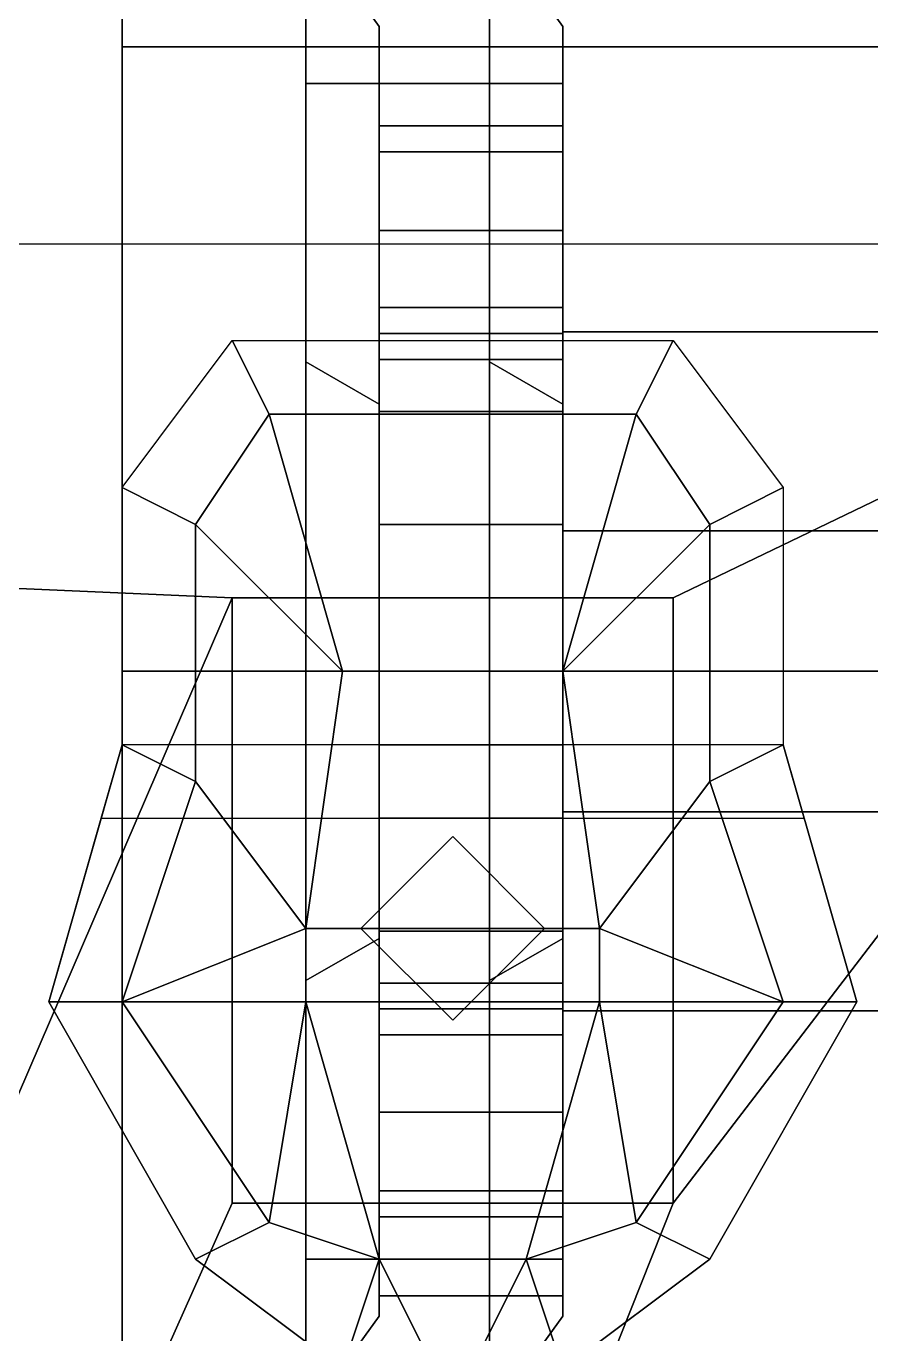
# Model space of a CAD drawing. Header units: millimetres. Extents: x -1.27 to 1.27, y -3.16 to 6.57.
# Drawn here: x 0.8839 to 1.1139, y 1.8296 to 2.1856 of the extents above; entities that cross this region are included whole.
import ezdxf

# ---------------------------------------------------------------- set-up
doc = ezdxf.new("R2010")
doc.units = ezdxf.units.MM
for name, color, linetype in [('berge_base', 4, 'Continuous'), ('fenders', 6, 'Continuous'), ('tracks', 3, 'Continuous'), ('wheels', 2, 'Continuous')]:
    doc.layers.add(name, color=color, linetype=linetype)

msp = doc.modelspace()

# ---------------------------------------------------------------- linework, layer by layer
for points in [[(0.7, -0.47, 1.84), (0.7, 0.96, 1.84), (1.26, 2.1263, 1.17), (1.26, -0.53, 1.17)], [(0.94, 2.1, 1.44), (0.95, 2.08, 1.48), (0.93, 2.05, 1.48), (0.91, 2.06, 1.44)], [(1.06, 2.1, 1.44), (1.05, 2.08, 1.48), (0.95, 2.08, 1.48), (0.94, 2.1, 1.44)], [(1.09, 2.06, 1.44), (1.07, 2.05, 1.48), (1.05, 2.08, 1.48), (1.06, 2.1, 1.44)], [(0.95, 2.08, 1.48), (0.97, 2.01, 1.5), (0.97, 2.01, 1.5), (0.93, 2.05, 1.48)], [(1.05, 2.08, 1.48), (1.03, 2.01, 1.5), (0.97, 2.01, 1.5), (0.95, 2.08, 1.48)], [(1.07, 2.05, 1.48), (1.03, 2.01, 1.5), (1.03, 2.01, 1.5), (1.05, 2.08, 1.48)], [(0.91, 2.06, 1.44), (0.93, 2.05, 1.48), (0.93, 1.98, 1.48), (0.91, 1.99, 1.44)], [(1.09, 1.99, 1.44), (1.07, 1.98, 1.48), (1.07, 2.05, 1.48), (1.09, 2.06, 1.44)], [(0.93, 2.05, 1.48), (0.97, 2.01, 1.5), (0.96, 1.94, 1.5), (0.93, 1.98, 1.48)], [(1.07, 1.98, 1.48), (1.04, 1.94, 1.5), (1.03, 2.01, 1.5), (1.07, 2.05, 1.48)], [(0.94, 2.03, 1.32), (0.94, 1.86519, 1.32), (1.06, 1.86519, 1.32), (1.06, 2.03, 1.32)], [(1.06, 2.03, 1.32), (1.06, 2.03, 1.22532), (0.94, 2.03, 1.22532), (0.94, 2.03, 1.32)], [(0.94, 2.03, 1.32), (0.94, 2.03, 1.22532), (0.94, 1.86519, 1.32)], [(1.06, 2.03, 1.32), (1.06, 1.86519, 1.32), (1.06, 1.86519, 1.32), (1.06, 2.03, 1.22532)], [(0.96, 1.94, 1.5), (0.97, 2.01, 1.5), (1.03, 2.01, 1.5), (1.04, 1.94, 1.5)], [(0.91, 1.99, 1.44), (0.93, 1.98, 1.48), (0.91, 1.92, 1.48), (0.89, 1.92, 1.44)], [(0.90429, 1.97, 1.41), (0.91, 1.99, 1.44), (0.89, 1.92, 1.44), (0.89, 1.92, 1.41)], [(1.09571, 1.97, 1.41), (1.09, 1.99, 1.44), (0.91, 1.99, 1.44), (0.90429, 1.97, 1.41)], [(1.11, 1.92, 1.44), (1.09, 1.92, 1.48), (1.07, 1.98, 1.48), (1.09, 1.99, 1.44)], [(1.11, 1.92, 1.41), (1.11, 1.92, 1.44), (1.09, 1.99, 1.44), (1.09571, 1.97, 1.41)], [(0.93, 1.98, 1.48), (0.96, 1.94, 1.5), (0.91, 1.92, 1.48)], [(1.09, 1.92, 1.48), (1.09, 1.92, 1.48), (1.04, 1.94, 1.5), (1.07, 1.98, 1.48)], [(1, 1.965, 1.32), (0.975, 1.94, 1.32), (0.975, 1.94, 1.41), (1, 1.965, 1.41)], [(1.025, 1.94, 1.32), (1, 1.965, 1.32), (1, 1.965, 1.41), (1.025, 1.94, 1.41)], [(0.96, 1.94, 1.5), (0.96, 1.92, 1.5), (0.91, 1.92, 1.48)], [(1.04, 1.94, 1.5), (1.04, 1.92, 1.5), (0.96, 1.92, 1.5), (0.96, 1.94, 1.5)], [(0.975, 1.94, 1.32), (1, 1.915, 1.32), (1, 1.915, 1.41), (0.975, 1.94, 1.41)], [(1, 1.915, 1.32), (1.025, 1.94, 1.32), (1.025, 1.94, 1.41), (1, 1.915, 1.41)], [(1.09, 1.92, 1.48), (1.09, 1.92, 1.48), (1.04, 1.92, 1.5), (1.04, 1.94, 1.5)], [(0.89, 1.92, 1.44), (0.91, 1.92, 1.48), (0.95, 1.86, 1.48), (0.93, 1.85, 1.44)], [(0.89, 1.92, 1.41), (0.89, 1.92, 1.44), (0.93, 1.85, 1.44), (0.93, 1.85, 1.41)], [(0.95, 1.86, 1.48), (0.95, 1.86, 1.48), (0.91, 1.92, 1.48), (0.96, 1.92, 1.5)], [(0.98, 1.85, 1.48), (0.98, 1.85, 1.48), (0.95, 1.86, 1.48), (0.96, 1.92, 1.5)], [(0.98, 1.85, 1.48), (0.96, 1.92, 1.5), (1.04, 1.92, 1.5), (1.02, 1.85, 1.48)], [(1.05, 1.86, 1.48), (1.05, 1.86, 1.48), (1.02, 1.85, 1.48), (1.04, 1.92, 1.5)], [(1.09, 1.92, 1.48), (1.09, 1.92, 1.48), (1.05, 1.86, 1.48), (1.04, 1.92, 1.5)], [(1.07, 1.85, 1.44), (1.05, 1.86, 1.48), (1.09, 1.92, 1.48), (1.11, 1.92, 1.44)], [(1.07, 1.85, 1.41), (1.07, 1.85, 1.44), (1.11, 1.92, 1.44), (1.11, 1.92, 1.41)], [(0.93, 1.85, 1.44), (0.95, 1.86, 1.48), (0.98, 1.85, 1.48), (0.97, 1.82, 1.44)], [(1.03, 1.82, 1.44), (1.02, 1.85, 1.48), (1.05, 1.86, 1.48), (1.07, 1.85, 1.44)], [(0.93, 1.85, 1.41), (0.93, 1.85, 1.44), (0.97, 1.82, 1.44), (0.97, 1.82, 1.41)], [(0.97, 1.82, 1.44), (0.98, 1.85, 1.48), (0.98, 1.85, 1.48), (1, 1.81, 1.44)], [(0.98, 1.85, 1.48), (1.02, 1.85, 1.48), (1.02, 1.85, 1.48), (1, 1.81, 1.44)], [(1, 1.81, 1.44), (1.02, 1.85, 1.48), (1.02, 1.85, 1.48), (1.03, 1.82, 1.44)], [(1.03, 1.82, 1.41), (1.03, 1.82, 1.44), (1.07, 1.85, 1.44), (1.07, 1.85, 1.41)]]:
    msp.add_3dface(points)
at = {"layer": 'berge_base'}
for points in [[(-1.26, 2.1263, 1.17), (0.94, 2.03, 1.22532), (1.06, 2.03, 1.22532), (1.26, 2.1263, 1.17)], [(-1.26, 2.1263, 1.17), (0.32, 1.38, 1.59872), (0.66, 1.38, 1.59872), (0.94, 2.03, 1.22532)], [(1.06, 1.86519, 1.32), (0.7, 0.96, 1.84), (1.26, 2.1263, 1.17)], [(1.06, 2.03, 1.22532), (1.06, 1.86519, 1.32), (1.26, 2.1263, 1.17)], [(0.94, 2.03, 1.22532), (0.66, 1.38, 1.59872), (0.66, 1.23852, 1.68), (0.94, 1.86519, 1.32)], [(0.94, 1.86519, 1.32), (0.66, 1.23852, 1.68), (0.7, 0.96, 1.84), (1.06, 1.86519, 1.32)]]:
    msp.add_3dface(points, dxfattribs=at)
at = {"layer": 'fenders'}
msp.add_3dface([(0.86, 2.1263, 1.17), (0.86, 2.4563, 1.13), (1.26, 2.4563, 1.13), (1.26, 2.1263, 1.17)], dxfattribs=at)
at = {"layer": 'tracks'}
for points in [[(0.91, 2.32, 0.59), (0.91, 2.22, 0.47), (0.91, 2.18, 0.48), (0.91, 2.28, 0.6)], [(0.91, 2.18, 1.02), (0.91, 2.2, 1.05), (0.91, 2.32, 0.91), (0.91, 2.28, 0.9)], [(0.91, 2.28, 0.6), (0.91, 2.18, 0.48), (1.25, 2.18, 0.48), (1.25, 2.28, 0.6)], [(1.25, 2.28, 0.9), (1.25, 2.18, 1.02), (0.91, 2.18, 1.02), (0.91, 2.28, 0.9)], [(0.91, 2.22, 0.47), (0.91, 1.47), (0.91, 1.45, 0.03), (0.91, 2.18, 0.48)], [(1.25, 2.22, 0.47), (1.25, 1.47), (0.91, 1.47), (0.91, 2.22, 0.47)], [(0.91, 2.01, 1.06), (0.91, 2.01, 1.09), (0.91, 2.2, 1.05), (0.91, 2.18, 1.02)], [(0.91, 2.2, 1.05), (0.91, 2.01, 1.09), (1.25, 2.01, 1.09), (1.25, 2.2, 1.05)], [(0.91, 2.18, 0.48), (0.91, 1.45, 0.03), (1.25, 1.45, 0.03), (1.25, 2.18, 0.48)], [(1.25, 2.18, 1.02), (1.25, 2.01, 1.06), (0.91, 2.01, 1.06), (0.91, 2.18, 1.02)], [(0.91, 2.01, 1.09), (0.91, 0, 0.98), (1.25, 0, 0.98), (1.25, 2.01, 1.09)], [(0.91, 0, 0.95), (0.91, 0, 0.98), (0.91, 2.01, 1.09), (0.91, 2.01, 1.06)], [(1.25, 2.01, 1.06), (1.25, 0, 0.95), (0.91, 0, 0.95), (0.91, 2.01, 1.06)]]:
    msp.add_3dface(points, dxfattribs=at)
at = {"layer": 'wheels'}
for points in [[(0.96, 2.09419, 0.54675), (0.96, 2.21325, 0.66581), (0.96, 2.28713, 0.59), (0.96, 2.17, 0.47287)], [(1.01, 2.28713, 0.59), (1.01, 2.17, 0.47287), (0.96, 2.17, 0.47287), (0.96, 2.28713, 0.59)], [(0.96, 2.21325, 0.83419), (0.96, 2.09419, 0.95325), (0.96, 2.17, 1.02713), (0.96, 2.28713, 0.91)], [(1.01, 2.17, 1.02713), (1.01, 2.28713, 0.91), (0.96, 2.28713, 0.91), (0.96, 2.17, 1.02713)], [(1.01, 2.21325, 0.66581), (1.01, 2.09419, 0.54675), (1.01, 2.17, 0.47287), (1.01, 2.28713, 0.59)], [(1.01, 2.09419, 0.95325), (1.01, 2.21325, 0.83419), (1.01, 2.28713, 0.91), (1.01, 2.17, 1.02713)], [(0.96, 2.21325, 0.83419), (0.96, 2.21325, 0.66581), (0.98, 2.18554, 0.67729), (0.98, 2.18554, 0.82271)], [(0.96, 2.21325, 0.66581), (0.96, 2.09419, 0.54675), (0.98, 2.08271, 0.57446), (0.98, 2.18554, 0.67729)], [(0.96, 2.09419, 0.95325), (0.96, 2.21325, 0.83419), (0.98, 2.18554, 0.82271), (0.98, 2.08271, 0.92554)], [(1.01, 2.21325, 0.66581), (1.01, 2.21325, 0.83419), (1.03, 2.18554, 0.82271), (1.03, 2.18554, 0.67729)], [(1.01, 2.09419, 0.54675), (1.01, 2.21325, 0.66581), (1.03, 2.18554, 0.67729), (1.03, 2.08271, 0.57446)], [(1.01, 2.21325, 0.83419), (1.01, 2.09419, 0.95325), (1.03, 2.08271, 0.92554), (1.03, 2.18554, 0.82271)], [(0.98, 2.13, 0.73), (0.98, 2.17, 0.71), (0.98, 2.18554, 0.67729), (0.98, 2.10239, 0.71173)], [(0.98, 2.18554, 0.82271), (0.98, 2.18554, 0.67729), (0.98, 2.18, 0.71), (0.98, 2.18, 0.79)], [(0.98, 2.17, 0.71), (0.98, 2.18, 0.71), (0.98, 2.18554, 0.67729)], [(0.98, 2.15142, 0.66515), (0.98, 2.10899, 0.67929), (0.98, 2.10239, 0.71173), (0.98, 2.18554, 0.67729)], [(0.98, 2.18554, 0.67729), (0.98, 2.08271, 0.57446), (0.98, 2.10192, 0.60151), (0.98, 2.15849, 0.65808)], [(0.98, 2.15849, 0.65808), (0.98, 2.15142, 0.66515), (0.98, 2.18554, 0.67729)], [(0.98, 2.10899, 0.82071), (0.98, 2.15142, 0.83485), (0.98, 2.18554, 0.82271), (0.98, 2.10239, 0.78827)], [(0.98, 2.08271, 0.92554), (0.98, 2.18554, 0.82271), (0.98, 2.15849, 0.84192), (0.98, 2.10192, 0.89849)], [(0.98, 2.15142, 0.83485), (0.98, 2.15849, 0.84192), (0.98, 2.18554, 0.82271)], [(0.98, 2.17, 0.79), (0.98, 2.13, 0.77), (0.98, 2.10239, 0.78827), (0.98, 2.18554, 0.82271)], [(0.98, 2.18, 0.79), (0.98, 2.17, 0.79), (0.98, 2.18554, 0.82271)], [(1.03, 2.18554, 0.67729), (1.03, 2.10239, 0.71173), (1.03, 2.10899, 0.67929), (1.03, 2.15142, 0.66515)], [(1.03, 2.18, 0.79), (1.03, 2.18, 0.71), (1.03, 2.18554, 0.67729), (1.03, 2.18554, 0.82271)], [(1.03, 2.17, 0.71), (1.03, 2.18554, 0.67729), (1.03, 2.18554, 0.67729), (1.03, 2.18, 0.71)], [(1.03, 2.13, 0.73), (1.03, 2.10239, 0.71173), (1.03, 2.18554, 0.67729), (1.03, 2.17, 0.71)], [(1.03, 2.15142, 0.66515), (1.03, 2.15849, 0.65808), (1.03, 2.15849, 0.65808), (1.03, 2.18554, 0.67729)], [(1.03, 2.15849, 0.65808), (1.03, 2.10192, 0.60151), (1.03, 2.08271, 0.57446), (1.03, 2.18554, 0.67729)], [(1.03, 2.17, 0.79), (1.03, 2.18, 0.79), (1.03, 2.18, 0.79), (1.03, 2.18554, 0.82271)], [(1.03, 2.18554, 0.82271), (1.03, 2.10239, 0.78827), (1.03, 2.13, 0.77), (1.03, 2.17, 0.79)], [(1.03, 2.10192, 0.89849), (1.03, 2.15849, 0.84192), (1.03, 2.18554, 0.82271), (1.03, 2.08271, 0.92554)], [(1.03, 2.15142, 0.83485), (1.03, 2.18554, 0.82271), (1.03, 2.18554, 0.82271), (1.03, 2.15849, 0.84192)], [(1.03, 2.10899, 0.82071), (1.03, 2.10239, 0.78827), (1.03, 2.18554, 0.82271), (1.03, 2.15142, 0.83485)], [(1.03, 2.18, 0.79), (1.03, 2.17, 0.79), (0.98, 2.17, 0.79), (0.98, 2.18, 0.79)], [(1.03, 2.18, 0.71), (1.03, 2.18, 0.79), (0.98, 2.18, 0.79), (0.98, 2.18, 0.71)], [(1.03, 2.17, 0.71), (1.03, 2.18, 0.71), (0.98, 2.18, 0.71), (0.98, 2.17, 0.71)], [(0.96, 1.92581, 0.54675), (0.96, 2.09419, 0.54675), (0.96, 2.17, 0.47287), (0.96, 2.01, 0.43)], [(1.01, 2.17, 0.47287), (1.01, 2.01, 0.43), (0.96, 2.01, 0.43), (0.96, 2.17, 0.47287)], [(0.96, 2.09419, 0.95325), (0.96, 2.09419, 0.95325), (0.96, 2.01, 1.07), (0.96, 2.17, 1.02713)], [(1.01, 2.01, 1.07), (1.01, 2.17, 1.02713), (0.96, 2.17, 1.02713), (0.96, 2.01, 1.07)], [(1.03, 2.17, 0.79), (1.03, 2.13, 0.77), (0.98, 2.13, 0.77), (0.98, 2.17, 0.79)], [(1.03, 2.13, 0.73), (1.03, 2.17, 0.71), (0.98, 2.17, 0.71), (0.98, 2.13, 0.73)], [(1.01, 2.09419, 0.54675), (1.01, 2.09419, 0.54675), (1.01, 2.01, 0.43), (1.01, 2.17, 0.47287)], [(1.01, 1.92581, 0.95325), (1.01, 2.09419, 0.95325), (1.01, 2.17, 1.02713), (1.01, 2.01, 1.07)], [(1.03, 2.15849, 0.65808), (1.03, 2.15142, 0.66515), (0.98, 2.15142, 0.66515), (0.98, 2.15849, 0.65808)], [(1.03, 2.10192, 0.60151), (1.03, 2.15849, 0.65808), (0.98, 2.15849, 0.65808), (0.98, 2.10192, 0.60151)], [(1.03, 2.15849, 0.84192), (1.03, 2.10192, 0.89849), (0.98, 2.10192, 0.89849), (0.98, 2.15849, 0.84192)], [(1.03, 2.15142, 0.83485), (1.03, 2.15849, 0.84192), (0.98, 2.15849, 0.84192), (0.98, 2.15142, 0.83485)], [(1.03, 2.15142, 0.66515), (1.03, 2.10899, 0.67929), (0.98, 2.10899, 0.67929), (0.98, 2.15142, 0.66515)], [(1.03, 2.10899, 0.82071), (1.03, 2.15142, 0.83485), (0.98, 2.15142, 0.83485), (0.98, 2.10899, 0.82071)], [(1.03, 2.13, 0.77), (1.03, 2.13, 0.73), (0.98, 2.13, 0.73), (0.98, 2.13, 0.77)], [(0.98, 2.13, 0.77), (0.98, 2.13, 0.73), (0.98, 2.10239, 0.71173), (0.98, 2.10239, 0.78827)], [(1.03, 2.10239, 0.78827), (1.03, 2.10239, 0.71173), (1.03, 2.13, 0.73), (1.03, 2.13, 0.77)], [(0.98, 2.10899, 0.67929), (0.98, 2.08071, 0.65101), (0.98, 2.04827, 0.65761), (0.98, 2.10239, 0.71173)], [(1.03, 2.10899, 0.67929), (1.03, 2.08071, 0.65101), (0.98, 2.08071, 0.65101), (0.98, 2.10899, 0.67929)], [(1.03, 2.08071, 0.84899), (1.03, 2.10899, 0.82071), (0.98, 2.10899, 0.82071), (0.98, 2.08071, 0.84899)], [(0.98, 2.08071, 0.84899), (0.98, 2.10899, 0.82071), (0.98, 2.10239, 0.78827), (0.98, 2.04827, 0.84239)], [(1.03, 2.10239, 0.71173), (1.03, 2.04827, 0.65761), (1.03, 2.08071, 0.65101), (1.03, 2.10899, 0.67929)], [(1.03, 2.04827, 0.84239), (1.03, 2.10239, 0.78827), (1.03, 2.10899, 0.82071), (1.03, 2.08071, 0.84899)], [(0.98, 1.97173, 0.84239), (0.98, 2.04827, 0.84239), (0.98, 2.10239, 0.78827), (0.98, 1.91761, 0.78827)], [(0.98, 1.91761, 0.78827), (0.98, 2.10239, 0.78827), (0.98, 2.10239, 0.71173), (0.98, 1.91761, 0.71173)], [(0.98, 1.91761, 0.71173), (0.98, 2.10239, 0.71173), (0.98, 2.04827, 0.65761), (0.98, 1.97173, 0.65761)], [(1.03, 2.09485, 0.60858), (1.03, 2.10192, 0.60151), (0.98, 2.10192, 0.60151), (0.98, 2.09485, 0.60858)], [(0.98, 2.09485, 0.60858), (0.98, 2.10192, 0.60151), (0.98, 2.08271, 0.57446)], [(1.03, 2.10192, 0.89849), (1.03, 2.09485, 0.89142), (0.98, 2.09485, 0.89142), (0.98, 2.10192, 0.89849)], [(0.98, 2.10192, 0.89849), (0.98, 2.09485, 0.89142), (0.98, 2.08271, 0.92554)], [(1.03, 2.04827, 0.65761), (1.03, 2.10239, 0.71173), (1.13, 2.10239, 0.71173), (1.13, 2.04827, 0.65761)], [(1.03, 2.10239, 0.71173), (1.03, 2.10239, 0.78827), (1.13, 2.10239, 0.78827), (1.13, 2.10239, 0.71173)], [(1.03, 2.10239, 0.78827), (1.03, 2.04827, 0.84239), (1.13, 2.04827, 0.84239), (1.13, 2.10239, 0.78827)], [(1.03, 2.09485, 0.60858), (1.03, 2.08271, 0.57446), (1.03, 2.08271, 0.57446), (1.03, 2.10192, 0.60151)], [(1.03, 2.09485, 0.89142), (1.03, 2.10192, 0.89849), (1.03, 2.10192, 0.89849), (1.03, 2.08271, 0.92554)], [(0.96, 2.09419, 0.54675), (0.96, 1.92581, 0.54675), (0.98, 1.93729, 0.57446), (0.98, 2.08271, 0.57446)], [(0.96, 1.92581, 0.95325), (0.96, 2.09419, 0.95325), (0.98, 2.08271, 0.92554), (0.98, 1.93729, 0.92554)], [(0.96, 2.09419, 0.95325), (0.96, 1.92581, 0.95325), (0.96, 1.85, 1.02713), (0.96, 2.01, 1.07)], [(1.03, 2.08071, 0.65101), (1.03, 2.09485, 0.60858), (0.98, 2.09485, 0.60858), (0.98, 2.08071, 0.65101)], [(0.98, 2.08071, 0.65101), (0.98, 2.09485, 0.60858), (0.98, 2.08271, 0.57446), (0.98, 2.04827, 0.65761)], [(1.03, 2.09485, 0.89142), (1.03, 2.08071, 0.84899), (0.98, 2.08071, 0.84899), (0.98, 2.09485, 0.89142)], [(0.98, 2.09485, 0.89142), (0.98, 2.08071, 0.84899), (0.98, 2.04827, 0.84239), (0.98, 2.08271, 0.92554)], [(1.01, 2.09419, 0.54675), (1.01, 1.92581, 0.54675), (1.01, 1.85, 0.47287), (1.01, 2.01, 0.43)], [(1.01, 1.92581, 0.54675), (1.01, 2.09419, 0.54675), (1.03, 2.08271, 0.57446), (1.03, 1.93729, 0.57446)], [(1.01, 2.09419, 0.95325), (1.01, 1.92581, 0.95325), (1.03, 1.93729, 0.92554), (1.03, 2.08271, 0.92554)], [(1.03, 2.08071, 0.65101), (1.03, 2.04827, 0.65761), (1.03, 2.08271, 0.57446), (1.03, 2.09485, 0.60858)], [(1.03, 2.08271, 0.92554), (1.03, 2.04827, 0.84239), (1.03, 2.08071, 0.84899), (1.03, 2.09485, 0.89142)], [(0.98, 2.05, 0.59), (0.98, 2.03, 0.63), (0.98, 2.04827, 0.65761), (0.98, 2.08271, 0.57446)], [(0.98, 2.08271, 0.57446), (0.98, 1.93729, 0.57446), (0.98, 1.97, 0.58), (0.98, 2.05, 0.58)], [(0.98, 2.05, 0.58), (0.98, 2.05, 0.59), (0.98, 2.08271, 0.57446)], [(0.98, 2.05, 0.91), (0.98, 2.05, 0.92), (0.98, 2.08271, 0.92554)], [(0.98, 1.93729, 0.92554), (0.98, 2.08271, 0.92554), (0.98, 2.05, 0.92), (0.98, 1.97, 0.92)], [(0.98, 2.03, 0.87), (0.98, 2.05, 0.91), (0.98, 2.08271, 0.92554), (0.98, 2.04827, 0.84239)], [(1.03, 2.05, 0.59), (1.03, 2.05, 0.58), (1.03, 2.05, 0.58), (1.03, 2.08271, 0.57446)], [(1.03, 2.05, 0.58), (1.03, 1.97, 0.58), (1.03, 1.93729, 0.57446), (1.03, 2.08271, 0.57446)], [(1.03, 2.08271, 0.57446), (1.03, 2.04827, 0.65761), (1.03, 2.03, 0.63), (1.03, 2.05, 0.59)], [(1.03, 2.05, 0.91), (1.03, 2.08271, 0.92554), (1.03, 2.08271, 0.92554), (1.03, 2.05, 0.92)], [(1.03, 2.03, 0.87), (1.03, 2.04827, 0.84239), (1.03, 2.08271, 0.92554), (1.03, 2.05, 0.91)], [(1.03, 1.97, 0.92), (1.03, 2.05, 0.92), (1.03, 2.08271, 0.92554), (1.03, 1.93729, 0.92554)], [(1.03, 2.05, 0.58), (1.03, 2.05, 0.59), (0.98, 2.05, 0.59), (0.98, 2.05, 0.58)], [(1.03, 1.97, 0.58), (1.03, 2.05, 0.58), (0.98, 2.05, 0.58), (0.98, 1.97, 0.58)], [(1.03, 2.05, 0.59), (1.03, 2.03, 0.63), (0.98, 2.03, 0.63), (0.98, 2.05, 0.59)], [(1.03, 2.03, 0.87), (1.03, 2.05, 0.91), (0.98, 2.05, 0.91), (0.98, 2.03, 0.87)], [(1.03, 2.05, 0.91), (1.03, 2.05, 0.92), (0.98, 2.05, 0.92), (0.98, 2.05, 0.91)], [(1.03, 2.05, 0.92), (1.03, 1.97, 0.92), (0.98, 1.97, 0.92), (0.98, 2.05, 0.92)], [(0.98, 2.03, 0.63), (0.98, 1.99, 0.63), (0.98, 1.97173, 0.65761), (0.98, 2.04827, 0.65761)], [(0.98, 1.99, 0.87), (0.98, 2.03, 0.87), (0.98, 2.04827, 0.84239), (0.98, 1.97173, 0.84239)], [(1.03, 2.04827, 0.65761), (1.03, 1.97173, 0.65761), (1.03, 1.99, 0.63), (1.03, 2.03, 0.63)], [(1.03, 1.97173, 0.65761), (1.03, 2.04827, 0.65761), (1.13, 2.04827, 0.65761), (1.13, 1.97173, 0.65761)], [(1.03, 1.97173, 0.84239), (1.03, 2.04827, 0.84239), (1.03, 2.03, 0.87), (1.03, 1.99, 0.87)], [(1.03, 2.04827, 0.84239), (1.03, 1.97173, 0.84239), (1.13, 1.97173, 0.84239), (1.13, 2.04827, 0.84239)], [(1.03, 2.03, 0.63), (1.03, 1.99, 0.63), (0.98, 1.99, 0.63), (0.98, 2.03, 0.63)], [(1.03, 1.99, 0.87), (1.03, 2.03, 0.87), (0.98, 2.03, 0.87), (0.98, 1.99, 0.87)], [(0.96, 1.92581, 0.54675), (0.96, 1.92581, 0.54675), (0.96, 2.01, 0.43), (0.96, 1.85, 0.47287)], [(1.01, 2.01, 0.43), (1.01, 1.85, 0.47287), (0.96, 1.85, 0.47287), (0.96, 2.01, 0.43)], [(1.01, 1.85, 1.02713), (1.01, 2.01, 1.07), (0.96, 2.01, 1.07), (0.96, 1.85, 1.02713)], [(1.01, 1.92581, 0.95325), (1.01, 1.92581, 0.95325), (1.01, 2.01, 1.07), (1.01, 1.85, 1.02713)], [(1.03, 1.99, 0.63), (1.03, 1.97, 0.59), (0.98, 1.97, 0.59), (0.98, 1.99, 0.63)], [(0.98, 1.99, 0.63), (0.98, 1.97, 0.59), (0.98, 1.93729, 0.57446), (0.98, 1.97173, 0.65761)], [(1.03, 1.97, 0.91), (1.03, 1.99, 0.87), (0.98, 1.99, 0.87), (0.98, 1.97, 0.91)], [(0.98, 1.97, 0.91), (0.98, 1.99, 0.87), (0.98, 1.97173, 0.84239), (0.98, 1.93729, 0.92554)], [(1.03, 1.99, 0.63), (1.03, 1.97173, 0.65761), (1.03, 1.93729, 0.57446), (1.03, 1.97, 0.59)], [(1.03, 1.93729, 0.92554), (1.03, 1.97173, 0.84239), (1.03, 1.99, 0.87), (1.03, 1.97, 0.91)], [(0.98, 1.93929, 0.65101), (0.98, 1.91101, 0.67929), (0.98, 1.91761, 0.71173), (0.98, 1.97173, 0.65761)], [(0.98, 1.92515, 0.60858), (0.98, 1.93929, 0.65101), (0.98, 1.97173, 0.65761), (0.98, 1.93729, 0.57446)], [(0.98, 1.91101, 0.82071), (0.98, 1.93929, 0.84899), (0.98, 1.97173, 0.84239), (0.98, 1.91761, 0.78827)], [(0.98, 1.93929, 0.84899), (0.98, 1.92515, 0.89142), (0.98, 1.93729, 0.92554), (0.98, 1.97173, 0.84239)], [(1.03, 1.97, 0.59), (1.03, 1.97, 0.58), (0.98, 1.97, 0.58), (0.98, 1.97, 0.59)], [(0.98, 1.97, 0.59), (0.98, 1.97, 0.58), (0.98, 1.93729, 0.57446)], [(1.03, 1.97, 0.92), (1.03, 1.97, 0.91), (0.98, 1.97, 0.91), (0.98, 1.97, 0.92)], [(0.98, 1.97, 0.92), (0.98, 1.97, 0.91), (0.98, 1.93729, 0.92554)], [(1.03, 1.97173, 0.65761), (1.03, 1.91761, 0.71173), (1.03, 1.91101, 0.67929), (1.03, 1.93929, 0.65101)], [(1.03, 1.91761, 0.71173), (1.03, 1.97173, 0.65761), (1.13, 1.97173, 0.65761), (1.13, 1.91761, 0.71173)], [(1.03, 1.93729, 0.57446), (1.03, 1.97173, 0.65761), (1.03, 1.93929, 0.65101), (1.03, 1.92515, 0.60858)], [(1.03, 1.91761, 0.78827), (1.03, 1.97173, 0.84239), (1.03, 1.93929, 0.84899), (1.03, 1.91101, 0.82071)], [(1.03, 1.93929, 0.84899), (1.03, 1.97173, 0.84239), (1.03, 1.93729, 0.92554), (1.03, 1.92515, 0.89142)], [(1.03, 1.97173, 0.84239), (1.03, 1.91761, 0.78827), (1.13, 1.91761, 0.78827), (1.13, 1.97173, 0.84239)], [(1.03, 1.97, 0.59), (1.03, 1.93729, 0.57446), (1.03, 1.93729, 0.57446), (1.03, 1.97, 0.58)], [(1.03, 1.97, 0.91), (1.03, 1.97, 0.92), (1.03, 1.97, 0.92), (1.03, 1.93729, 0.92554)], [(0.96, 1.92581, 0.54675), (0.96, 1.80675, 0.66581), (0.98, 1.83446, 0.67729), (0.98, 1.93729, 0.57446)], [(0.96, 1.80675, 0.83419), (0.96, 1.92581, 0.95325), (0.98, 1.93729, 0.92554), (0.98, 1.83446, 0.82271)], [(1.03, 1.93929, 0.65101), (1.03, 1.91101, 0.67929), (0.98, 1.91101, 0.67929), (0.98, 1.93929, 0.65101)], [(1.03, 1.92515, 0.60858), (1.03, 1.93929, 0.65101), (0.98, 1.93929, 0.65101), (0.98, 1.92515, 0.60858)], [(1.03, 1.91101, 0.82071), (1.03, 1.93929, 0.84899), (0.98, 1.93929, 0.84899), (0.98, 1.91101, 0.82071)], [(1.03, 1.93929, 0.84899), (1.03, 1.92515, 0.89142), (0.98, 1.92515, 0.89142), (0.98, 1.93929, 0.84899)], [(0.98, 1.93729, 0.57446), (0.98, 1.83446, 0.67729), (0.98, 1.86151, 0.65808), (0.98, 1.91808, 0.60151)], [(0.98, 1.91808, 0.60151), (0.98, 1.92515, 0.60858), (0.98, 1.93729, 0.57446)], [(0.98, 1.83446, 0.82271), (0.98, 1.93729, 0.92554), (0.98, 1.91808, 0.89849), (0.98, 1.86151, 0.84192)], [(0.98, 1.92515, 0.89142), (0.98, 1.91808, 0.89849), (0.98, 1.93729, 0.92554)], [(1.01, 1.80675, 0.66581), (1.01, 1.92581, 0.54675), (1.03, 1.93729, 0.57446), (1.03, 1.83446, 0.67729)], [(1.01, 1.92581, 0.95325), (1.01, 1.80675, 0.83419), (1.03, 1.83446, 0.82271), (1.03, 1.93729, 0.92554)], [(1.03, 1.92515, 0.60858), (1.03, 1.91808, 0.60151), (1.03, 1.91808, 0.60151), (1.03, 1.93729, 0.57446)], [(1.03, 1.91808, 0.60151), (1.03, 1.86151, 0.65808), (1.03, 1.83446, 0.67729), (1.03, 1.93729, 0.57446)], [(1.03, 1.86151, 0.84192), (1.03, 1.91808, 0.89849), (1.03, 1.93729, 0.92554), (1.03, 1.83446, 0.82271)], [(1.03, 1.92515, 0.89142), (1.03, 1.93729, 0.92554), (1.03, 1.93729, 0.92554), (1.03, 1.91808, 0.89849)], [(0.96, 1.80675, 0.66581), (0.96, 1.92581, 0.54675), (0.96, 1.85, 0.47287), (0.96, 1.73287, 0.59)], [(0.96, 1.92581, 0.95325), (0.96, 1.80675, 0.83419), (0.96, 1.73287, 0.91), (0.96, 1.85, 1.02713)], [(1.01, 1.92581, 0.54675), (1.01, 1.80675, 0.66581), (1.01, 1.73287, 0.59), (1.01, 1.85, 0.47287)], [(1.01, 1.80675, 0.83419), (1.01, 1.92581, 0.95325), (1.01, 1.85, 1.02713), (1.01, 1.73287, 0.91)], [(1.03, 1.91808, 0.60151), (1.03, 1.92515, 0.60858), (0.98, 1.92515, 0.60858), (0.98, 1.91808, 0.60151)], [(1.03, 1.92515, 0.89142), (1.03, 1.91808, 0.89849), (0.98, 1.91808, 0.89849), (0.98, 1.92515, 0.89142)], [(1.03, 1.86151, 0.65808), (1.03, 1.91808, 0.60151), (0.98, 1.91808, 0.60151), (0.98, 1.86151, 0.65808)], [(1.03, 1.91808, 0.89849), (1.03, 1.86151, 0.84192), (0.98, 1.86151, 0.84192), (0.98, 1.91808, 0.89849)], [(0.98, 1.91101, 0.67929), (0.98, 1.86858, 0.66515), (0.98, 1.83446, 0.67729), (0.98, 1.91761, 0.71173)], [(0.98, 1.85, 0.71), (0.98, 1.89, 0.73), (0.98, 1.91761, 0.71173), (0.98, 1.83446, 0.67729)], [(0.98, 1.89, 0.73), (0.98, 1.89, 0.77), (0.98, 1.91761, 0.78827), (0.98, 1.91761, 0.71173)], [(0.98, 1.89, 0.77), (0.98, 1.85, 0.79), (0.98, 1.83446, 0.82271), (0.98, 1.91761, 0.78827)], [(0.98, 1.86858, 0.83485), (0.98, 1.91101, 0.82071), (0.98, 1.91761, 0.78827), (0.98, 1.83446, 0.82271)], [(1.03, 1.83446, 0.67729), (1.03, 1.91761, 0.71173), (1.03, 1.89, 0.73), (1.03, 1.85, 0.71)], [(1.03, 1.91101, 0.67929), (1.03, 1.91761, 0.71173), (1.03, 1.83446, 0.67729), (1.03, 1.86858, 0.66515)], [(1.03, 1.83446, 0.82271), (1.03, 1.91761, 0.78827), (1.03, 1.91101, 0.82071), (1.03, 1.86858, 0.83485)], [(1.03, 1.91761, 0.71173), (1.03, 1.91761, 0.78827), (1.03, 1.89, 0.77), (1.03, 1.89, 0.73)], [(1.03, 1.89, 0.77), (1.03, 1.91761, 0.78827), (1.03, 1.83446, 0.82271), (1.03, 1.85, 0.79)], [(1.03, 1.91761, 0.78827), (1.03, 1.91761, 0.71173), (1.13, 1.91761, 0.71173), (1.13, 1.91761, 0.78827)], [(1.03, 1.91101, 0.67929), (1.03, 1.86858, 0.66515), (0.98, 1.86858, 0.66515), (0.98, 1.91101, 0.67929)], [(1.03, 1.86858, 0.83485), (1.03, 1.91101, 0.82071), (0.98, 1.91101, 0.82071), (0.98, 1.86858, 0.83485)], [(1.03, 1.89, 0.73), (1.03, 1.89, 0.77), (0.98, 1.89, 0.77), (0.98, 1.89, 0.73)], [(1.03, 1.85, 0.71), (1.03, 1.89, 0.73), (0.98, 1.89, 0.73), (0.98, 1.85, 0.71)], [(1.03, 1.89, 0.77), (1.03, 1.85, 0.79), (0.98, 1.85, 0.79), (0.98, 1.89, 0.77)], [(1.03, 1.86858, 0.66515), (1.03, 1.86151, 0.65808), (0.98, 1.86151, 0.65808), (0.98, 1.86858, 0.66515)], [(0.98, 1.86858, 0.66515), (0.98, 1.86151, 0.65808), (0.98, 1.83446, 0.67729)], [(1.03, 1.86151, 0.84192), (1.03, 1.86858, 0.83485), (0.98, 1.86858, 0.83485), (0.98, 1.86151, 0.84192)], [(0.98, 1.86151, 0.84192), (0.98, 1.86858, 0.83485), (0.98, 1.83446, 0.82271)], [(1.03, 1.86858, 0.66515), (1.03, 1.83446, 0.67729), (1.03, 1.83446, 0.67729), (1.03, 1.86151, 0.65808)], [(1.03, 1.86858, 0.83485), (1.03, 1.86151, 0.84192), (1.03, 1.86151, 0.84192), (1.03, 1.83446, 0.82271)], [(1.01, 1.85, 0.47287), (1.01, 1.73287, 0.59), (0.96, 1.73287, 0.59), (0.96, 1.85, 0.47287)], [(1.01, 1.73287, 0.91), (1.01, 1.85, 1.02713), (0.96, 1.85, 1.02713), (0.96, 1.73287, 0.91)], [(0.98, 1.84, 0.71), (0.98, 1.85, 0.71), (0.98, 1.83446, 0.67729)], [(1.03, 1.84, 0.71), (1.03, 1.85, 0.71), (0.98, 1.85, 0.71), (0.98, 1.84, 0.71)], [(1.03, 1.85, 0.79), (1.03, 1.84, 0.79), (0.98, 1.84, 0.79), (0.98, 1.85, 0.79)], [(0.98, 1.85, 0.79), (0.98, 1.84, 0.79), (0.98, 1.83446, 0.82271)], [(1.03, 1.85, 0.71), (1.03, 1.84, 0.71), (1.03, 1.84, 0.71), (1.03, 1.83446, 0.67729)], [(1.03, 1.85, 0.79), (1.03, 1.83446, 0.82271), (1.03, 1.83446, 0.82271), (1.03, 1.84, 0.79)], [(0.98, 1.83446, 0.67729), (0.98, 1.83446, 0.82271), (0.98, 1.84, 0.79), (0.98, 1.84, 0.71)], [(1.03, 1.84, 0.79), (1.03, 1.84, 0.71), (0.98, 1.84, 0.71), (0.98, 1.84, 0.79)], [(1.03, 1.84, 0.71), (1.03, 1.84, 0.79), (1.03, 1.83446, 0.82271), (1.03, 1.83446, 0.67729)], [(0.96, 1.80675, 0.66581), (0.96, 1.80675, 0.83419), (0.98, 1.83446, 0.82271), (0.98, 1.83446, 0.67729)], [(1.01, 1.80675, 0.83419), (1.01, 1.80675, 0.66581), (1.03, 1.83446, 0.67729), (1.03, 1.83446, 0.82271)]]:
    msp.add_3dface(points, dxfattribs=at)

doc.saveas('drawing.dxf')
